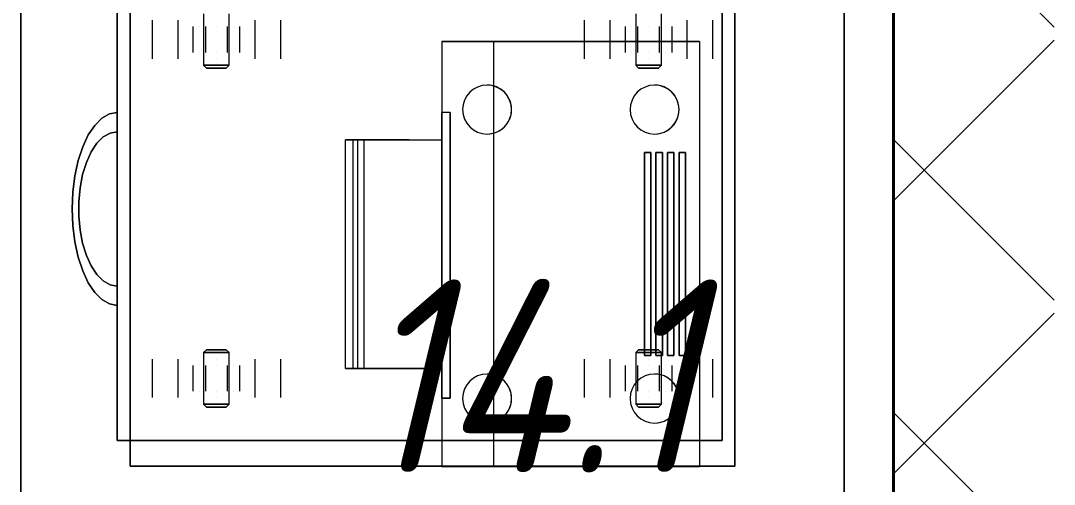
# Model space of a CAD drawing. Header units: millimetres. Extents: x -32954 to 151739, y -65671 to 56243.
# Drawn here: x -9612 to -8808, y -48900 to -48540 of the extents above; entities that cross this region are included whole.
import ezdxf

# ---------------------------------------------------------------- set-up
doc = ezdxf.new("R2010")
doc.units = ezdxf.units.MM
for name, color, linetype, lineweight in [('I-FURN', 7, 'Continuous', 9), ('M-EQPM', 7, 'Continuous', 9), ('M-EQPM-IDEN', 7, 'Continuous', 9), ('Стены разрез', 7, 'Continuous', 40)]:
    doc.layers.add(name, color=color, linetype=linetype, lineweight=lineweight)
doc.styles.add('GOST Common_I', font='GOST_Common Italic.ttf', dxfattribs={"width": 0.9, "height": 150})

# ---------------------------------------------------------------- blocks, each defined once
blk = doc.blocks.new('М167_Стол рабочий _ тумба подкатная - Стол рабочий _ тумба 1500-8001009-О_ТХ_01')
at = {"layer": 'I-FURN'}
for p, q in [((750, 320), (-750, 320)), ((-750, 320), (750, 320)), ((-250, 235), (-650, 235)), ((-650, 235), (-250, 235)), ((-250, -235), (-250, 235)), ((-250, 235), (-250, -235)), ((-270, 225), (-630, 225)), ((-630, 225), (-270, 225)), ((-270, 225), (-630, 225)), ((-630, 225), (-270, 225)), ((-270, 225), (-630, 225)), ((-630, 225), (-270, 225)), ((-270, -245), (-270, 225)), ((-270, -245), (-270, 225)), ((-270, -245), (-270, 225)), ((-270, 225), (-270, -245)), ((-270, 225), (-270, -245)), ((-270, 225), (-270, -245)), ((-566.69, 217.91), (-596.69, 217.91)), ((-303.31, 217.91), (-333.31, 217.91)), ((-566.69, 197.91), (-596.69, 197.91)), ((-571.69, 197.91), (-591.69, 197.91)), ((-303.31, 197.91), (-333.31, 197.91)), ((-308.31, 197.91), (-328.31, 197.91)), ((-571.69, 186.17), (-591.69, 186.17)), ((-571.69, 186.17), (-591.69, 186.17)), ((-308.31, 186.17), (-328.31, 186.17)), ((-308.31, 186.17), (-328.31, 186.17)), ((-561.69, 177.91), (-601.69, 177.91)), ((-591.69, 181.17), (-591.69, 181.17)), ((-591.69, 181.17), (-591.69, 181.17)), ((-591.69, 181.17), (-591.69, 181.17)), ((-591.69, 181.17), (-591.69, 181.17)), ((-571.69, 177.91), (-591.69, 177.91)), ((-571.69, 181.17), (-571.69, 181.17)), ((-571.69, 181.17), (-571.69, 181.17)), ((-571.69, 181.17), (-571.69, 181.17)), ((-571.69, 181.17), (-571.69, 181.17)), ((-559.41, 175.63), (-561.69, 177.91)), ((-561.69, 157.91), (-561.69, 177.91)), ((-561.69, 177.91), (-561.69, 157.91)), ((-338.31, 177.91), (-340.59, 175.63)), ((-298.31, 177.91), (-338.31, 177.91)), ((-338.31, 177.91), (-338.31, 157.91)), ((-338.31, 157.91), (-338.31, 177.91)), ((-328.31, 181.17), (-328.31, 181.17)), ((-328.31, 181.17), (-328.31, 181.17)), ((-328.31, 181.17), (-328.31, 181.17)), ((-328.31, 181.17), (-328.31, 181.17)), ((-308.31, 177.91), (-328.31, 177.91)), ((-308.31, 181.17), (-308.31, 181.17)), ((-308.31, 181.17), (-308.31, 181.17)), ((-308.31, 181.17), (-308.31, 181.17)), ((-308.31, 181.17), (-308.31, 181.17)), ((-296.02, 175.63), (-298.31, 177.91)), ((-298.31, 157.91), (-298.31, 177.91)), ((-298.31, 177.91), (-298.31, 157.91)), ((-591.69, 176.17), (-571.69, 176.17)), ((-591.69, 176.17), (-571.69, 176.17)), ((-559.41, 175.63), (-559.41, 160.2)), ((-559.41, 160.2), (-559.41, 175.63)), ((-340.59, 160.2), (-340.59, 175.63)), ((-340.59, 175.63), (-340.59, 160.2)), ((-328.31, 176.17), (-308.31, 176.17)), ((-328.31, 176.17), (-308.31, 176.17)), ((-296.02, 160.2), (-296.02, 175.63)), ((-296.02, 175.63), (-296.02, 160.2)), ((-591.69, 167.91), (-591.69, 167.91)), ((-591.69, 167.91), (-591.69, 167.91)), ((-591.69, 167.91), (-591.69, 167.91)), ((-591.69, 167.91), (-591.69, 167.91)), ((-571.69, 167.91), (-571.69, 167.91)), ((-571.69, 167.91), (-571.69, 167.91)), ((-571.69, 167.91), (-571.69, 167.91)), ((-571.69, 167.91), (-571.69, 167.91)), ((-566.69, 167.91), (-566.69, 167.91)), ((-566.69, 167.91), (-566.69, 167.91)), ((-566.69, 167.91), (-566.69, 167.91)), ((-566.69, 167.91), (-566.69, 167.91)), ((-333.31, 167.91), (-333.31, 167.91)), ((-333.31, 167.91), (-333.31, 167.91)), ((-333.31, 167.91), (-333.31, 167.91)), ((-333.31, 167.91), (-333.31, 167.91)), ((-328.31, 167.91), (-328.31, 167.91)), ((-328.31, 167.91), (-328.31, 167.91)), ((-328.31, 167.91), (-328.31, 167.91)), ((-328.31, 167.91), (-328.31, 167.91)), ((-308.31, 167.91), (-308.31, 167.91)), ((-308.31, 167.91), (-308.31, 167.91)), ((-308.31, 167.91), (-308.31, 167.91)), ((-308.31, 167.91), (-308.31, 167.91)), ((-303.31, 167.91), (-303.31, 167.91)), ((-303.31, 167.91), (-303.31, 167.91)), ((-303.31, 167.91), (-303.31, 167.91)), ((-303.31, 167.91), (-303.31, 167.91)), ((-601.69, 157.91), (-561.69, 157.91)), ((-571.69, 159.66), (-591.69, 159.66)), ((-571.69, 159.66), (-591.69, 159.66)), ((-591.69, 157.91), (-571.69, 157.91)), ((-591.69, 154.66), (-591.69, 154.66)), ((-591.69, 154.66), (-591.69, 154.66)), ((-591.69, 154.66), (-591.69, 154.66)), ((-591.69, 154.66), (-591.69, 154.66)), ((-571.69, 154.66), (-571.69, 154.66)), ((-571.69, 154.66), (-571.69, 154.66)), ((-571.69, 154.66), (-571.69, 154.66)), ((-571.69, 154.66), (-571.69, 154.66)), ((-561.69, 157.91), (-559.41, 160.2)), ((-340.59, 160.2), (-338.31, 157.91)), ((-338.31, 157.91), (-298.31, 157.91)), ((-308.31, 159.66), (-328.31, 159.66)), ((-308.31, 159.66), (-328.31, 159.66)), ((-328.31, 157.91), (-308.31, 157.91)), ((-328.31, 154.66), (-328.31, 154.66)), ((-328.31, 154.66), (-328.31, 154.66)), ((-328.31, 154.66), (-328.31, 154.66)), ((-328.31, 154.66), (-328.31, 154.66)), ((-308.31, 154.66), (-308.31, 154.66)), ((-308.31, 154.66), (-308.31, 154.66)), ((-308.31, 154.66), (-308.31, 154.66)), ((-308.31, 154.66), (-308.31, 154.66)), ((-298.31, 157.91), (-296.02, 160.2)), ((-591.69, 149.66), (-571.69, 149.66)), ((-591.69, 149.66), (-571.69, 149.66)), ((-328.31, 149.66), (-308.31, 149.66)), ((-328.31, 149.66), (-308.31, 149.66)), ((-596.69, 137.91), (-566.69, 137.91)), ((-591.69, 137.91), (-571.69, 137.91)), ((-333.31, 137.91), (-303.31, 137.91)), ((-328.31, 137.91), (-308.31, 137.91)), ((-596.69, 117.91), (-566.69, 117.91)), ((-333.31, 117.91), (-303.31, 117.91)), ((-566.69, -117.91), (-596.69, -117.91)), ((-303.31, -117.91), (-333.31, -117.91)), ((-566.69, -137.91), (-596.69, -137.91)), ((-571.69, -137.91), (-591.69, -137.91)), ((-303.31, -137.91), (-333.31, -137.91)), ((-308.31, -137.91), (-328.31, -137.91)), ((-571.69, -149.66), (-591.69, -149.66)), ((-571.69, -149.66), (-591.69, -149.66)), ((-308.31, -149.66), (-328.31, -149.66)), ((-308.31, -149.66), (-328.31, -149.66)), ((-561.69, -157.91), (-601.69, -157.91)), ((-591.69, -154.66), (-591.69, -154.66)), ((-591.69, -154.66), (-591.69, -154.66)), ((-591.69, -154.66), (-591.69, -154.66)), ((-591.69, -154.66), (-591.69, -154.66)), ((-571.69, -157.91), (-591.69, -157.91)), ((-591.69, -159.66), (-571.69, -159.66)), ((-591.69, -159.66), (-571.69, -159.66)), ((-571.69, -154.66), (-571.69, -154.66)), ((-571.69, -154.66), (-571.69, -154.66)), ((-571.69, -154.66), (-571.69, -154.66)), ((-571.69, -154.66), (-571.69, -154.66)), ((-559.41, -160.2), (-561.69, -157.91)), ((-561.69, -177.91), (-561.69, -157.91)), ((-561.69, -157.91), (-561.69, -177.91)), ((-559.41, -160.2), (-559.41, -175.63)), ((-559.41, -175.63), (-559.41, -160.2)), ((-338.31, -157.91), (-340.59, -160.2)), ((-340.59, -175.63), (-340.59, -160.2)), ((-340.59, -160.2), (-340.59, -175.63)), ((-298.31, -157.91), (-338.31, -157.91)), ((-338.31, -157.91), (-338.31, -177.91)), ((-338.31, -177.91), (-338.31, -157.91)), ((-328.31, -154.66), (-328.31, -154.66)), ((-328.31, -154.66), (-328.31, -154.66)), ((-328.31, -154.66), (-328.31, -154.66)), ((-328.31, -154.66), (-328.31, -154.66)), ((-308.31, -157.91), (-328.31, -157.91)), ((-328.31, -159.66), (-308.31, -159.66)), ((-328.31, -159.66), (-308.31, -159.66)), ((-308.31, -154.66), (-308.31, -154.66)), ((-308.31, -154.66), (-308.31, -154.66)), ((-308.31, -154.66), (-308.31, -154.66)), ((-308.31, -154.66), (-308.31, -154.66)), ((-296.02, -160.2), (-298.31, -157.91)), ((-298.31, -177.91), (-298.31, -157.91)), ((-298.31, -157.91), (-298.31, -177.91)), ((-296.02, -175.63), (-296.02, -160.2)), ((-296.02, -160.2), (-296.02, -175.63)), ((-591.69, -167.91), (-591.69, -167.91)), ((-591.69, -167.91), (-591.69, -167.91)), ((-591.69, -167.91), (-591.69, -167.91)), ((-591.69, -167.91), (-591.69, -167.91)), ((-571.69, -167.91), (-571.69, -167.91)), ((-571.69, -167.91), (-571.69, -167.91)), ((-571.69, -167.91), (-571.69, -167.91)), ((-571.69, -167.91), (-571.69, -167.91)), ((-566.69, -167.91), (-566.69, -167.91)), ((-566.69, -167.91), (-566.69, -167.91)), ((-566.69, -167.91), (-566.69, -167.91)), ((-566.69, -167.91), (-566.69, -167.91)), ((-333.31, -167.91), (-333.31, -167.91)), ((-333.31, -167.91), (-333.31, -167.91)), ((-333.31, -167.91), (-333.31, -167.91)), ((-333.31, -167.91), (-333.31, -167.91)), ((-328.31, -167.91), (-328.31, -167.91)), ((-328.31, -167.91), (-328.31, -167.91)), ((-328.31, -167.91), (-328.31, -167.91)), ((-328.31, -167.91), (-328.31, -167.91)), ((-308.31, -167.91), (-308.31, -167.91)), ((-308.31, -167.91), (-308.31, -167.91)), ((-308.31, -167.91), (-308.31, -167.91)), ((-308.31, -167.91), (-308.31, -167.91)), ((-303.31, -167.91), (-303.31, -167.91)), ((-303.31, -167.91), (-303.31, -167.91)), ((-303.31, -167.91), (-303.31, -167.91)), ((-303.31, -167.91), (-303.31, -167.91)), ((-571.69, -176.17), (-591.69, -176.17)), ((-571.69, -176.17), (-591.69, -176.17)), ((-561.69, -177.91), (-559.41, -175.63)), ((-340.59, -175.63), (-338.31, -177.91)), ((-308.31, -176.17), (-328.31, -176.17)), ((-308.31, -176.17), (-328.31, -176.17)), ((-298.31, -177.91), (-296.02, -175.63)), ((-601.69, -177.91), (-561.69, -177.91)), ((-591.69, -177.91), (-571.69, -177.91)), ((-591.69, -181.17), (-591.69, -181.17)), ((-591.69, -181.17), (-591.69, -181.17)), ((-591.69, -181.17), (-591.69, -181.17)), ((-591.69, -181.17), (-591.69, -181.17)), ((-571.69, -181.17), (-571.69, -181.17)), ((-571.69, -181.17), (-571.69, -181.17)), ((-571.69, -181.17), (-571.69, -181.17)), ((-571.69, -181.17), (-571.69, -181.17)), ((-338.31, -177.91), (-298.31, -177.91)), ((-328.31, -177.91), (-308.31, -177.91)), ((-328.31, -181.17), (-328.31, -181.17)), ((-328.31, -181.17), (-328.31, -181.17)), ((-328.31, -181.17), (-328.31, -181.17)), ((-328.31, -181.17), (-328.31, -181.17)), ((-308.31, -181.17), (-308.31, -181.17)), ((-308.31, -181.17), (-308.31, -181.17)), ((-308.31, -181.17), (-308.31, -181.17)), ((-308.31, -181.17), (-308.31, -181.17)), ((-591.69, -186.17), (-571.69, -186.17)), ((-591.69, -186.17), (-571.69, -186.17)), ((-328.31, -186.17), (-308.31, -186.17)), ((-328.31, -186.17), (-308.31, -186.17)), ((-596.69, -197.91), (-566.69, -197.91)), ((-591.69, -197.91), (-571.69, -197.91)), ((-333.31, -197.91), (-303.31, -197.91)), ((-328.31, -197.91), (-308.31, -197.91)), ((-596.69, -217.91), (-566.69, -217.91)), ((-333.31, -217.91), (-303.31, -217.91)), ((-650, -235), (-250, -235)), ((-250, -235), (-650, -235)), ((-270, -245), (-630, -245)), ((-630, -245), (-270, -245)), ((-270, -245), (-630, -245)), ((-630, -245), (-270, -245)), ((-270, -245), (-630, -245)), ((-630, -245), (-270, -245)), ((-510, -245), (-525, -245)), ((-525, -245), (-510, -245)), ((-510, -245), (-525, -245)), ((-525, -245), (-510, -245)), ((-510, -245), (-525, -245)), ((-525, -245), (-510, -245)), ((-375, -245), (-390, -245)), ((-390, -245), (-375, -245)), ((-375, -245), (-390, -245)), ((-390, -245), (-375, -245)), ((-375, -245), (-390, -245)), ((-390, -245), (-375, -245)), ((750, -320), (-750, -320)), ((-750, -320), (750, -320))]:
    blk.add_line(p, q, dxfattribs=at)
at = {"layer": 'I-FURN', "flags": 128}
for points in [[(-525, -245), (-523.86, -251.08), (-520.48, -256.97), (-514.95, -262.5), (-507.45, -267.5), (-498.21, -271.81), (-487.5, -275.31), (-475.65, -277.89), (-463.02, -279.47), (-450, -280), (-436.98, -279.47), (-424.35, -277.89), (-412.5, -275.31), (-401.79, -271.81), (-392.55, -267.5), (-385.05, -262.5), (-379.52, -256.97), (-376.14, -251.08), (-375, -245)], [(-375, -245), (-376.14, -251.08), (-379.52, -256.97), (-385.05, -262.5), (-392.55, -267.5), (-401.79, -271.81), (-412.5, -275.31), (-424.35, -277.89), (-436.98, -279.47), (-450, -280), (-463.02, -279.47), (-475.65, -277.89), (-487.5, -275.31), (-498.21, -271.81), (-507.45, -267.5), (-514.95, -262.5), (-520.48, -256.97), (-523.86, -251.08), (-525, -245)], [(-525, -245), (-523.86, -251.08), (-520.48, -256.97), (-514.95, -262.5), (-507.45, -267.5), (-498.21, -271.81), (-487.5, -275.31), (-475.65, -277.89), (-463.02, -279.47), (-450, -280), (-436.98, -279.47), (-424.35, -277.89), (-412.5, -275.31), (-401.79, -271.81), (-392.55, -267.5), (-385.05, -262.5), (-379.52, -256.97), (-376.14, -251.08), (-375, -245)], [(-375, -245), (-376.14, -251.08), (-379.52, -256.97), (-385.05, -262.5), (-392.55, -267.5), (-401.79, -271.81), (-412.5, -275.31), (-424.35, -277.89), (-436.98, -279.47), (-450, -280), (-463.02, -279.47), (-475.65, -277.89), (-487.5, -275.31), (-498.21, -271.81), (-507.45, -267.5), (-514.95, -262.5), (-520.48, -256.97), (-523.86, -251.08), (-525, -245)], [(-525, -245), (-523.86, -251.08), (-520.48, -256.97), (-514.95, -262.5), (-507.45, -267.5), (-498.21, -271.81), (-487.5, -275.31), (-475.65, -277.89), (-463.02, -279.47), (-450, -280), (-436.98, -279.47), (-424.35, -277.89), (-412.5, -275.31), (-401.79, -271.81), (-392.55, -267.5), (-385.05, -262.5), (-379.52, -256.97), (-376.14, -251.08), (-375, -245)], [(-375, -245), (-376.14, -251.08), (-379.52, -256.97), (-385.05, -262.5), (-392.55, -267.5), (-401.79, -271.81), (-412.5, -275.31), (-424.35, -277.89), (-436.98, -279.47), (-450, -280), (-463.02, -279.47), (-475.65, -277.89), (-487.5, -275.31), (-498.21, -271.81), (-507.45, -267.5), (-514.95, -262.5), (-520.48, -256.97), (-523.86, -251.08), (-525, -245)], [(-390, -245), (-391.02, -250.51), (-394.05, -255.84), (-398.99, -260.79), (-405.66, -265.21), (-413.84, -268.94), (-423.26, -271.85), (-433.58, -273.85), (-444.46, -274.87), (-455.54, -274.87), (-466.42, -273.85), (-476.74, -271.85), (-486.16, -268.94), (-494.34, -265.21), (-501.01, -260.79), (-505.95, -255.84), (-508.98, -250.51), (-510, -245)], [(-510, -245), (-508.98, -250.51), (-505.95, -255.84), (-501.01, -260.79), (-494.34, -265.21), (-486.16, -268.94), (-476.74, -271.85), (-466.42, -273.85), (-455.54, -274.87), (-444.46, -274.87), (-433.58, -273.85), (-423.26, -271.85), (-413.84, -268.94), (-405.66, -265.21), (-398.99, -260.79), (-394.05, -255.84), (-391.02, -250.51), (-390, -245)], [(-390, -245), (-391.02, -250.51), (-394.05, -255.84), (-398.99, -260.79), (-405.66, -265.21), (-413.84, -268.94), (-423.26, -271.85), (-433.58, -273.85), (-444.46, -274.87), (-455.54, -274.87), (-466.42, -273.85), (-476.74, -271.85), (-486.16, -268.94), (-494.34, -265.21), (-501.01, -260.79), (-505.95, -255.84), (-508.98, -250.51), (-510, -245)], [(-510, -245), (-508.98, -250.51), (-505.95, -255.84), (-501.01, -260.79), (-494.34, -265.21), (-486.16, -268.94), (-476.74, -271.85), (-466.42, -273.85), (-455.54, -274.87), (-444.46, -274.87), (-433.58, -273.85), (-423.26, -271.85), (-413.84, -268.94), (-405.66, -265.21), (-398.99, -260.79), (-394.05, -255.84), (-391.02, -250.51), (-390, -245)], [(-390, -245), (-391.02, -250.51), (-394.05, -255.84), (-398.99, -260.79), (-405.66, -265.21), (-413.84, -268.94), (-423.26, -271.85), (-433.58, -273.85), (-444.46, -274.87), (-455.54, -274.87), (-466.42, -273.85), (-476.74, -271.85), (-486.16, -268.94), (-494.34, -265.21), (-501.01, -260.79), (-505.95, -255.84), (-508.98, -250.51), (-510, -245)], [(-510, -245), (-508.98, -250.51), (-505.95, -255.84), (-501.01, -260.79), (-494.34, -265.21), (-486.16, -268.94), (-476.74, -271.85), (-466.42, -273.85), (-455.54, -274.87), (-444.46, -274.87), (-433.58, -273.85), (-423.26, -271.85), (-413.84, -268.94), (-405.66, -265.21), (-398.99, -260.79), (-394.05, -255.84), (-391.02, -250.51), (-390, -245)]]:
    blk.add_lwpolyline(points, dxfattribs=at)
blk = doc.blocks.new('11-14_МФУ_ принтер - ГКБ_Принтер _1-10171881-О_ТХ_01')
at = {"layer": 'M-EQPM'}
for p, q in [((-140, 94.66), (-140, 117.89)), ((-140, 117.89), (-140, -82.26)), ((-140, 117.89), (190.2, 117.89)), ((-140, 117.89), (190.2, 117.89)), ((190.2, -82.26), (190.2, 117.89)), ((190.2, 117.89), (190.2, 94.66)), ((-53.76, 107.02), (103.96, 107.02)), ((-53.76, 102.02), (-53.76, 107.02)), ((103.96, 107.02), (-53.76, 107.02)), ((-53.76, 107.02), (-53.76, 102.02)), ((103.96, 107.02), (103.96, 102.02)), ((103.96, 102.02), (103.96, 107.02)), ((103.96, 102.02), (-53.76, 102.02)), ((-53.76, 102.02), (103.96, 102.02)), ((-53.76, 94.66), (-53.76, 98.02)), ((-53.76, 98.02), (103.96, 98.02)), ((103.96, 98.02), (-53.76, 98.02)), ((-53.76, 98.02), (-53.76, 93.02)), ((103.96, 98.02), (103.96, 94.66)), ((103.96, 93.02), (103.96, 98.02)), ((-140, -41.85), (-140, 94.66)), ((-53.76, 93.02), (-53.76, 94.66)), ((103.96, 93.02), (-53.76, 93.02)), ((-53.76, 93.02), (103.96, 93.02)), ((-53.76, 89.02), (103.96, 89.02)), ((-53.76, 84.02), (-53.76, 89.02)), ((103.96, 89.02), (-53.76, 89.02)), ((-53.76, 89.02), (-53.76, 84.02)), ((103.96, 94.66), (103.96, 93.02)), ((103.96, 89.02), (103.96, 84.02)), ((103.96, 84.02), (103.96, 89.02)), ((190.2, 94.66), (190.2, -41.85)), ((103.96, 84.02), (-53.76, 84.02)), ((-53.76, 84.02), (103.96, 84.02)), ((-53.76, 80.02), (103.96, 80.02)), ((-53.76, 75.02), (-53.76, 80.02)), ((103.96, 80.02), (-53.76, 80.02)), ((-53.76, 80.02), (-53.76, 75.02)), ((103.96, 75.02), (-53.76, 75.02)), ((-53.76, 75.02), (103.96, 75.02)), ((103.96, 80.02), (103.96, 75.02)), ((103.96, 75.02), (103.96, 80.02)), ((-140, -82.26), (-140, -41.85)), ((190.2, -41.85), (-140, -41.85)), ((190.2, -41.85), (190.2, -82.26)), ((137.2, -75.91), (-85.05, -75.91)), ((-85.05, -75.91), (137.2, -75.91)), ((-85.05, -75.91), (-85.05, -82.26)), ((-85.05, -75.91), (-85.05, -82.26)), ((137.2, -82.26), (137.2, -75.91)), ((137.2, -75.91), (137.2, -82.26)), ((-140, -82.26), (190.2, -82.26)), ((-140, -82.26), (190.2, -82.26)), ((137.2, -82.26), (-85.05, -82.26)), ((-85.05, -82.26), (137.2, -82.26)), ((-63.8, -82.26), (114, -82.26)), ((114, -82.26), (-63.8, -82.26)), ((-63.8, -107.66), (-63.8, -82.26)), ((-63.8, -107.66), (-63.8, -82.26)), ((114, -82.26), (114, -107.66)), ((114, -107.66), (114, -82.26)), ((-63.8, -107.66), (-63.8, -142.73)), ((-63.8, -147.94), (-63.8, -107.66)), ((114, -107.66), (114, -147.94)), ((114, -142.73), (114, -107.66)), ((-63.8, -142.73), (-63.8, -151.57)), ((114, -142.73), (-63.8, -142.73)), ((114, -151.57), (114, -142.73)), ((-63.8, -147.94), (25.1, -147.94)), ((-63.8, -157.07), (-63.8, -147.94)), ((-63.8, -151.57), (-63.8, -157.07)), ((-63.8, -151.57), (114, -151.57)), ((25.1, -147.94), (114, -147.94)), ((114, -147.94), (114, -157.07)), ((114, -157.07), (114, -151.57)), ((114, -157.07), (-63.8, -157.07))]:
    blk.add_line(p, q, dxfattribs=at)
for centre, start, end in [((-87.18, 82.99), 360, 180), ((-87.18, 82.99), 0, 180), ((137.38, 82.99), 360, 180), ((137.38, 82.99), 0, 180), ((-87.18, 82.99), 180, 360), ((-87.18, 82.99), 180, 360), ((137.38, 82.99), 180, 360), ((137.38, 82.99), 180, 0), ((-87.18, -47.2), 360, 180), ((-87.18, -47.2), 0, 180), ((137.38, -47.2), 360, 180), ((137.38, -47.2), 0, 180), ((-87.18, -47.2), 180, 360), ((-87.18, -47.2), 180, 360), ((137.38, -47.2), 180, 360), ((137.38, -47.2), 180, 0)]:
    blk.add_arc(centre, 19.05, start, end, dxfattribs=at)

msp = doc.modelspace()

# ---------------------------------------------------------------- hatches: boundary and pattern name
at = {"layer": 'Стены разрез', "lineweight": 9}
h = msp.add_hatch(dxfattribs=at)
h.set_pattern_fill('FP_1', color=256, style=0, pattern_type=2)
h.set_pattern_definition([(45, (-1e-11, -50353.12), (-106.066, 106.066), []), (135, (-1e-11, -50353.12), (-106.066, -106.066), [])])
h.paths.add_polyline_path([(-8808.37, -53723.12), (-8808.37, -48303.12), (-8933.37, -48303.12), (-8933.37, -53723.12)])

# ---------------------------------------------------------------- linework, layer by layer
at = {"layer": 'Стены разрез'}
msp.add_line((-8933.37, -48323.12), (-8933.37, -53723.12), dxfattribs=at)

# ---------------------------------------------------------------- block references
at = {"layer": 'I-FURN', "rotation": 269.9999999999995}
msp.add_blockref('М167_Стол рабочий _ тумба подкатная - Стол рабочий _ тумба 1500-8001009-О_ТХ_01', (-9291.59, -49136.04), dxfattribs=at)
at = {"layer": 'M-EQPM', "rotation": 269.9999999999981}
msp.add_blockref('11-14_МФУ_ принтер - ГКБ_Принтер _1-10171881-О_ТХ_01', (-9201.98, -48696.04), dxfattribs=at)

# ---------------------------------------------------------------- texts
at = {"layer": 'M-EQPM-IDEN', "insert": (-9350.31, -48740.86), "char_height": 150, "width": 360.7594, "attachment_point": 1, "style": 'GOST Common_I'}
msp.add_mtext('14.1', dxfattribs=at)

doc.saveas('drawing.dxf')
